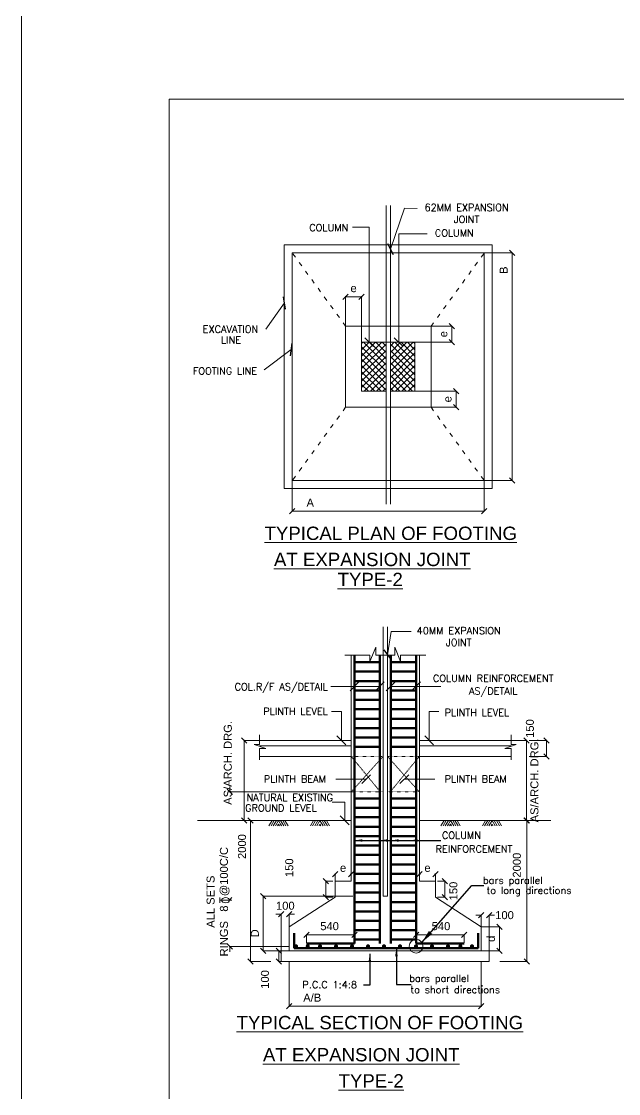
# Model space of a CAD drawing. Header units: inches. Extents: x 719368 to 6315912, y -2624014 to 446967.
# Drawn here: x 5424872 to 5453905, y -2225796 to -2173695 of the extents above; entities that cross this region are included whole.
import ezdxf
from ezdxf.enums import TextEntityAlignment as Align

# ---------------------------------------------------------------- set-up
doc = ezdxf.new("R2010")
doc.units = ezdxf.units.IN
doc.header["$LTSCALE"] = 20
doc.header["$MEASUREMENT"] = 0
doc.header["$PDMODE"] = 3
doc.linetypes.add('ACAD_ISO03W100', pattern=[30, 12, -18])
doc.linetypes.add('DASHED2', pattern=[0.375, 0.25, -0.125])
doc.layers.get('0').update_dxf_attribs({"color": 51, "lineweight": 30})
doc.layers.get('Defpoints').update_dxf_attribs({"lineweight": 25})
for name, color, linetype, lineweight in [('BAR2', 134, 'ACAD_ISO03W100', 50), ('Col-Hatch', 254, 'Continuous', 20), ('COL.FILL', 6, 'Continuous', 20), ('COLUMN', 2, 'Continuous', 25), ('DIM', 7, 'Continuous', 13), ('HIDDEN', 181, 'ACAD_ISO03W100', 18), ('STAIR', 4, 'Continuous', 25), ('WALL', 1, 'Continuous', 18)]:
    doc.layers.add(name, color=color, linetype=linetype, lineweight=lineweight)
doc.layers.add('DIM 1', color=131, linetype='Continuous')
doc.styles.add('AREAIL', font='arial.ttf')
doc.styles.add('BOLD', font='arial.ttf')
doc.styles.add('ROMANS1', font='romans.shx', dxfattribs={"height": 200})
doc.styles.get("Standard").update_dxf_attribs({"font": 'TCCM____.TTF', "height": 100})
doc.dimstyles.new('AA1', dxfattribs={"dimtxt": 80, "dimasz": 80, "dimexe": 0.18, "dimexo": 40, "dimgap": 20, "dimtad": 1, "dimdec": 0, "dimzin": 0, "dimdsep": 46, "dimtxsty": 'Standard', "dimblk": 'OBLIQUE', "dimcen": 0.09, "dimclrd": 256, "dimclre": 256, "dimadec": 0, "dimazin": 0, "dimtfac": 1, "dimtdec": 0, "dimtofl": 0, "dimtmove": 2, "dimatfit": 3, "dimldrblk": 'OBLIQUE', "dimfxl": 0, "dimtolj": 1, "dimtzin": 0, "dimlwd": -1, "dimlwe": -1, "dimarcsym": 0})
doc.dimstyles.new('Copy of S3', dxfattribs={"dimtxt": 200, "dimasz": 150, "dimexe": 5, "dimexo": 5, "dimgap": 50, "dimtad": 1, "dimjust": 1, "dimdec": 0, "dimzin": 3, "dimdsep": 46, "dimtxsty": 'BOLD', "dimblk1": 'OBLIQUE', "dimblk2": 'OBLIQUE', "dimsah": 1, "dimcen": 0.0625, "dimdle": 5, "dimclrd": 230, "dimclre": 251, "dimclrt": 2, "dimadec": 0, "dimazin": 0, "dimtfac": 1, "dimtdec": 0, "dimtix": 1, "dimtofl": 0, "dimtmove": 2, "dimatfit": 3, "dimfxl": 0, "dimtolj": 1, "dimtzin": 2, "dimlwd": -1, "dimlwe": -1, "dimarcsym": 0})
doc.dimstyles.new('S3', dxfattribs={"dimtxt": 9, "dimasz": 7, "dimexe": 5, "dimexo": 5, "dimgap": 0.5, "dimtad": 1, "dimdec": 1, "dimzin": 3, "dimdsep": 46, "dimlunit": 4, "dimtxsty": 'BOLD', "dimblk1": 'OBLIQUE', "dimblk2": 'OBLIQUE', "dimsah": 1, "dimcen": 0.0625, "dimdle": 5, "dimclrd": 230, "dimclre": 251, "dimclrt": 2, "dimadec": 0, "dimazin": 0, "dimtfac": 1, "dimtdec": 1, "dimtix": 1, "dimtofl": 0, "dimtmove": 2, "dimatfit": 3, "dimfxl": 0, "dimtolj": 1, "dimtzin": 2, "dimlwd": -1, "dimlwe": -1, "dimarcsym": 0})
pattern_1 = [(45, (-721285.81, 366642.697), (-35.355339, 35.355339), []), (135, (-721285.81, 366642.697), (-35.355339, -35.355339), [])]

# ---------------------------------------------------------------- blocks, each defined once
blk = doc.blocks.new('_Oblique')
at = {"layer": 'STAIR', "color": 0, "lineweight": -2}
blk.add_line((-0.5, -0.5), (0.5, 0.5), dxfattribs=at)
blk = doc.blocks.new('*D23')
at = {"layer": 'Defpoints', "color": 0, "transparency": 16777216}
for p in [(451052, -618515), (451052, -621075), (451453, -621075)]:
    blk.add_point(p, dxfattribs=at)
at = {"layer": 'DIM', "color": 251, "linetype": 'DASHED2', "transparency": 16777216}
for p, q in [((451057, -618515), (451458, -618515)), ((451057, -621075), (451458, -621075))]:
    blk.add_line(p, q, dxfattribs=at)
at = {"layer": 'DIM', "color": 230, "transparency": 16777216}
blk.add_line((451453, -621080), (451453, -618510), dxfattribs=at)
at = {"layer": 'DIM', "color": 230, "transparency": 16777216, "xscale": 60, "yscale": 60, "zscale": 60}
for p, rotation in [((451453, -618515), 90), ((451453, -621075), 270)]:
    blk.add_blockref('_Oblique', p, dxfattribs=dict(at, rotation=rotation))
at = {"layer": 'DIM', "color": 2, "transparency": 16777216, "insert": (451358, -618709), "char_height": 90, "attachment_point": 5, "rotation": 90, "style": 'BOLD'}
blk.add_mtext('\\A1;B', dxfattribs=at)
blk = doc.blocks.new('*D24')
at = {"layer": 'Defpoints', "color": 0, "transparency": 16777216}
for p in [(450035, -619339), (450775, -619339), (450035, -619519)]:
    blk.add_point(p, dxfattribs=at)
at = {"layer": 'DIM', "color": 251, "linetype": 'DASHED2', "transparency": 16777216}
for p, q in [((450040, -619339), (450780, -619339)), ((450040, -619519), (450780, -619519))]:
    blk.add_line(p, q, dxfattribs=at)
at = {"layer": 'DIM', "color": 230, "transparency": 16777216}
blk.add_line((450775, -619334), (450775, -619524), dxfattribs=at)
at = {"layer": 'DIM', "color": 230, "transparency": 16777216, "xscale": 60, "yscale": 60, "zscale": 60}
for p, rotation in [((450775, -619339), 90), ((450775, -619519), 270)]:
    blk.add_blockref('_Oblique', p, dxfattribs=dict(at, rotation=rotation))
at = {"layer": 'DIM', "color": 2, "transparency": 16777216, "insert": (450679, -619429), "char_height": 90, "attachment_point": 5, "rotation": 90, "style": 'BOLD'}
blk.add_mtext('\\A1;e', dxfattribs=at)
blk = doc.blocks.new('*D25')
at = {"layer": 'Defpoints', "color": 0, "transparency": 16777216}
for p in [(449579, -619008), (449579, -619519), (449759, -619519)]:
    blk.add_point(p, dxfattribs=at)
at = {"layer": 'DIM', "color": 230, "transparency": 16777216}
blk.add_line((449574, -619008), (449764, -619008), dxfattribs=at)
at = {"layer": 'DIM', "color": 251, "linetype": 'DASHED2', "transparency": 16777216}
for p, q in [((449579, -619514), (449579, -619003)), ((449759, -619514), (449759, -619003))]:
    blk.add_line(p, q, dxfattribs=at)
at = {"layer": 'DIM', "color": 230, "transparency": 16777216, "xscale": 60, "yscale": 60, "zscale": 60, "rotation": 180}
blk.add_blockref('_Oblique', (449579, -619008), dxfattribs=at)
at = {"layer": 'DIM', "color": 230, "transparency": 16777216, "xscale": 60, "yscale": 60, "zscale": 60}
blk.add_blockref('_Oblique', (449759, -619008), dxfattribs=at)
at = {"layer": 'DIM', "color": 2, "transparency": 16777216, "insert": (449669, -618912), "char_height": 90, "attachment_point": 5, "style": 'BOLD'}
blk.add_mtext('\\A1;e', dxfattribs=at)
blk = doc.blocks.new('*D26')
at = {"layer": 'Defpoints', "color": 0, "transparency": 16777216}
for p in [(450083, -620071), (450823, -620071), (450083, -620251)]:
    blk.add_point(p, dxfattribs=at)
at = {"layer": 'DIM', "color": 251, "linetype": 'DASHED2', "transparency": 16777216}
for p, q in [((450088, -620071), (450828, -620071)), ((450088, -620251), (450828, -620251))]:
    blk.add_line(p, q, dxfattribs=at)
at = {"layer": 'DIM', "color": 230, "transparency": 16777216}
blk.add_line((450823, -620066), (450823, -620256), dxfattribs=at)
at = {"layer": 'DIM', "color": 230, "transparency": 16777216, "xscale": 60, "yscale": 60, "zscale": 60}
for p, rotation in [((450823, -620071), 90), ((450823, -620251), 270)]:
    blk.add_blockref('_Oblique', p, dxfattribs=dict(at, rotation=rotation))
at = {"layer": 'DIM', "color": 2, "transparency": 16777216, "insert": (450727, -620161), "char_height": 90, "attachment_point": 5, "rotation": 90, "style": 'BOLD'}
blk.add_mtext('\\A1;e', dxfattribs=at)
blk = doc.blocks.new('*D27')
at = {"layer": 'Defpoints', "color": 0, "transparency": 16777216}
for p in [(448979, -620916), (451139, -620965), (451139, -621419)]:
    blk.add_point(p, dxfattribs=at)
at = {"layer": 'DIM', "color": 251, "linetype": 'DASHED2', "transparency": 16777216}
for p, q in [((448979, -620921), (448979, -621424)), ((451139, -620970), (451139, -621424))]:
    blk.add_line(p, q, dxfattribs=at)
at = {"layer": 'DIM', "color": 230, "transparency": 16777216}
blk.add_line((451144, -621419), (448974, -621419), dxfattribs=at)
at = {"layer": 'DIM', "color": 230, "transparency": 16777216, "xscale": 60, "yscale": 60, "zscale": 60, "rotation": 180}
blk.add_blockref('_Oblique', (448979, -621419), dxfattribs=at)
at = {"layer": 'DIM', "color": 230, "transparency": 16777216, "xscale": 60, "yscale": 60, "zscale": 60}
blk.add_blockref('_Oblique', (451139, -621419), dxfattribs=at)
at = {"layer": 'DIM', "color": 2, "transparency": 16777216, "insert": (449181, -621324), "char_height": 90, "attachment_point": 5, "style": 'BOLD'}
blk.add_mtext('\\A1;A', dxfattribs=at)
blk = doc.blocks.new('*D37')
at = {"layer": 'Defpoints', "color": 0, "transparency": 16777216}
for p in [(455564, -620162), (456577, -620162), (455857, -620778)]:
    blk.add_point(p, dxfattribs=at)
at = {"layer": 'DIM', "color": 251, "linetype": 'DASHED2', "transparency": 16777216}
for p, q in [((456572, -620162), (455559, -620162)), ((455852, -620778), (455559, -620778))]:
    blk.add_line(p, q, dxfattribs=at)
at = {"layer": 'DIM', "color": 230, "transparency": 16777216}
blk.add_line((455564, -620157), (455564, -620783), dxfattribs=at)
at = {"layer": 'DIM', "color": 230, "transparency": 16777216, "xscale": 60, "yscale": 60, "zscale": 60}
for p, rotation in [((455564, -620162), 90), ((455564, -620778), 270)]:
    blk.add_blockref('_Oblique', p, dxfattribs=dict(at, rotation=rotation))
at = {"layer": 'DIM', "color": 2, "transparency": 16777216, "insert": (455469, -620581), "char_height": 90, "attachment_point": 5, "rotation": 90, "style": 'BOLD'}
blk.add_mtext('\\A1;D', dxfattribs=at)
blk = doc.blocks.new('*D38')
at = {"layer": 'Defpoints', "color": 0, "transparency": 16777216}
for p in [(455857, -620898), (458017, -620898), (458017, -621401)]:
    blk.add_point(p, dxfattribs=at)
at = {"layer": 'DIM', "color": 251, "linetype": 'DASHED2', "transparency": 16777216}
for p, q in [((455857, -620903), (455857, -621406)), ((458017, -620903), (458017, -621406))]:
    blk.add_line(p, q, dxfattribs=at)
at = {"layer": 'DIM', "color": 230, "transparency": 16777216}
blk.add_line((458022, -621401), (455852, -621401), dxfattribs=at)
at = {"layer": 'DIM', "color": 230, "transparency": 16777216, "xscale": 60, "yscale": 60, "zscale": 60, "rotation": 180}
blk.add_blockref('_Oblique', (455857, -621401), dxfattribs=at)
at = {"layer": 'DIM', "color": 230, "transparency": 16777216, "xscale": 60, "yscale": 60, "zscale": 60}
blk.add_blockref('_Oblique', (458017, -621401), dxfattribs=at)
at = {"layer": 'DIM', "color": 2, "transparency": 16777216, "insert": (456115, -621305), "char_height": 90, "attachment_point": 5, "style": 'BOLD'}
blk.add_mtext('\\A1;A/B', dxfattribs=at)
blk = doc.blocks.new('*D39')
at = {"layer": 'Defpoints', "color": 0, "transparency": 16777216}
for p in [(457283, -620597), (457283, -620694), (457823, -620694)]:
    blk.add_point(p, dxfattribs=at)
at = {"layer": 'DIM', "color": 230, "transparency": 16777216}
blk.add_line((457278, -620597), (457828, -620597), dxfattribs=at)
at = {"layer": 'DIM', "color": 251, "linetype": 'DASHED2', "transparency": 16777216}
for p, q in [((457283, -620689), (457283, -620592)), ((457823, -620689), (457823, -620592))]:
    blk.add_line(p, q, dxfattribs=at)
at = {"layer": 'DIM', "color": 230, "transparency": 16777216, "xscale": 60, "yscale": 60, "zscale": 60, "rotation": 180}
blk.add_blockref('_Oblique', (457283, -620597), dxfattribs=at)
at = {"layer": 'DIM', "color": 230, "transparency": 16777216, "xscale": 60, "yscale": 60, "zscale": 60}
blk.add_blockref('_Oblique', (457823, -620597), dxfattribs=at)
at = {"layer": 'DIM', "color": 2, "transparency": 16777216, "insert": (457564, -620501), "char_height": 90, "attachment_point": 5, "style": 'BOLD'}
blk.add_mtext('\\A1;540', dxfattribs=at)
blk = doc.blocks.new('*D40')
at = {"layer": 'Defpoints', "color": 0, "transparency": 16777216}
for p in [(456590, -620597), (456050, -620694), (456590, -620694)]:
    blk.add_point(p, dxfattribs=at)
at = {"layer": 'DIM', "color": 230, "transparency": 16777216}
blk.add_line((456595, -620597), (456045, -620597), dxfattribs=at)
at = {"layer": 'DIM', "color": 251, "linetype": 'DASHED2', "transparency": 16777216}
for p, q in [((456050, -620689), (456050, -620592)), ((456590, -620689), (456590, -620592))]:
    blk.add_line(p, q, dxfattribs=at)
at = {"layer": 'DIM', "color": 230, "transparency": 16777216, "xscale": 60, "yscale": 60, "zscale": 60, "rotation": 180}
blk.add_blockref('_Oblique', (456050, -620597), dxfattribs=at)
at = {"layer": 'DIM', "color": 230, "transparency": 16777216, "xscale": 60, "yscale": 60, "zscale": 60}
blk.add_blockref('_Oblique', (456590, -620597), dxfattribs=at)
at = {"layer": 'DIM', "color": 2, "transparency": 16777216, "insert": (456310, -620501), "char_height": 90, "attachment_point": 5, "style": 'BOLD'}
blk.add_mtext('\\A1;540', dxfattribs=at)
blk = doc.blocks.new('*D41')
at = {"layer": 'Defpoints', "color": 0, "transparency": 16777216}
for p in [(456553, -618991), (455186, -620728), (455857, -620728)]:
    blk.add_point(p, dxfattribs=at)
at = {"layer": 'DIM', "color": 230, "transparency": 16777216}
for p, q in [((455186, -618991), (455186, -618931)), ((455186, -620728), (455186, -620788))]:
    blk.add_line(p, q, dxfattribs=at)
at = {"layer": 'DIM', "color": 251, "linetype": 'DASHED2', "transparency": 16777216}
for p, q in [((456548, -618991), (455181, -618991)), ((455852, -620728), (455181, -620728))]:
    blk.add_line(p, q, dxfattribs=at)
at = {"layer": 'DIM', "color": 230, "transparency": 16777216, "xscale": 60, "yscale": 60, "zscale": 60}
for p, rotation in [((455186, -618991), 270), ((455186, -620728), 90)]:
    blk.add_blockref('_Oblique', p, dxfattribs=dict(at, rotation=rotation))
at = {"layer": 'DIM', "color": 2, "transparency": 16777216, "insert": (455055, -620225), "char_height": 90, "attachment_point": 5, "rotation": 90, "style": 'BOLD'}
blk.add_mtext('\\A1;ALL SETS\\PRINGS   8   @100C/C', dxfattribs=at)
blk = doc.blocks.new('*D42')
at = {"layer": 'Defpoints', "color": 0, "transparency": 16777216}
for p in [(455738, -620778), (455857, -620778), (455857, -620898)]:
    blk.add_point(p, dxfattribs=at)
at = {"layer": 'DIM', "color": 251, "linetype": 'DASHED2', "transparency": 16777216}
for p, q in [((455852, -620778), (455733, -620778)), ((455852, -620898), (455733, -620898))]:
    blk.add_line(p, q, dxfattribs=at)
at = {"layer": 'DIM', "color": 230, "transparency": 16777216}
blk.add_line((455738, -620773), (455738, -620903), dxfattribs=at)
at = {"layer": 'DIM', "color": 230, "transparency": 16777216, "xscale": 60, "yscale": 60, "zscale": 60}
for p, rotation in [((455738, -620778), 90), ((455738, -620898), 270)]:
    blk.add_blockref('_Oblique', p, dxfattribs=dict(at, rotation=rotation))
at = {"layer": 'DIM', "color": 2, "transparency": 16777216, "insert": (455583, -621100), "char_height": 90, "attachment_point": 5, "rotation": 90, "style": 'BOLD'}
blk.add_mtext('\\A1;100', dxfattribs=at)
blk = doc.blocks.new('*D43')
at = {"layer": 'Defpoints', "color": 0, "transparency": 16777216}
for p in [(458017, -620508), (458017, -620778), (458222, -620778)]:
    blk.add_point(p, dxfattribs=at)
at = {"layer": 'DIM', "color": 230, "transparency": 16777216}
blk.add_line((458222, -620783), (458222, -620503), dxfattribs=at)
at = {"layer": 'DIM', "color": 251, "linetype": 'DASHED2', "transparency": 16777216}
for p, q in [((458022, -620508), (458227, -620508)), ((458022, -620778), (458227, -620778))]:
    blk.add_line(p, q, dxfattribs=at)
at = {"layer": 'DIM', "color": 230, "transparency": 16777216, "xscale": 60, "yscale": 60, "zscale": 60}
for p, rotation in [((458222, -620508), 90), ((458222, -620778), 270)]:
    blk.add_blockref('_Oblique', p, dxfattribs=dict(at, rotation=rotation))
at = {"layer": 'DIM', "color": 2, "transparency": 16777216, "insert": (458126, -620643), "char_height": 90, "attachment_point": 5, "rotation": 90, "style": 'BOLD'}
blk.add_mtext('\\A1;d', dxfattribs=at)
blk = doc.blocks.new('*D44')
at = {"layer": 'Defpoints', "color": 0, "transparency": 16777216}
for p in [(455767, -620367), (455767, -620778), (455857, -620778)]:
    blk.add_point(p, dxfattribs=at)
at = {"layer": 'DIM', "color": 230, "transparency": 16777216}
for p, q in [((455767, -620367), (455707, -620367)), ((455857, -620367), (455917, -620367))]:
    blk.add_line(p, q, dxfattribs=at)
at = {"layer": 'DIM', "color": 251, "linetype": 'DASHED2', "transparency": 16777216}
for p, q in [((455767, -620773), (455767, -620362)), ((455857, -620773), (455857, -620362))]:
    blk.add_line(p, q, dxfattribs=at)
at = {"layer": 'DIM', "color": 230, "transparency": 16777216, "xscale": 60, "yscale": 60, "zscale": 60}
blk.add_blockref('_Oblique', (455767, -620367), dxfattribs=at)
at = {"layer": 'DIM', "color": 230, "transparency": 16777216, "xscale": 60, "yscale": 60, "zscale": 60, "rotation": 180}
blk.add_blockref('_Oblique', (455857, -620367), dxfattribs=at)
at = {"layer": 'DIM', "color": 2, "transparency": 16777216, "insert": (455812, -620271), "char_height": 90, "attachment_point": 5, "style": 'BOLD'}
blk.add_mtext('\\A1;100', dxfattribs=at)
blk = doc.blocks.new('*D45')
at = {"layer": 'Defpoints', "color": 0, "transparency": 16777216}
for p in [(458017, -620377), (458017, -620778), (458107, -620778)]:
    blk.add_point(p, dxfattribs=at)
at = {"layer": 'DIM', "color": 230, "transparency": 16777216}
for p, q in [((458017, -620377), (457957, -620377)), ((458107, -620377), (458167, -620377))]:
    blk.add_line(p, q, dxfattribs=at)
at = {"layer": 'DIM', "color": 251, "linetype": 'DASHED2', "transparency": 16777216}
for p, q in [((458017, -620773), (458017, -620372)), ((458107, -620773), (458107, -620372))]:
    blk.add_line(p, q, dxfattribs=at)
at = {"layer": 'DIM', "color": 230, "transparency": 16777216, "xscale": 60, "yscale": 60, "zscale": 60}
blk.add_blockref('_Oblique', (458017, -620377), dxfattribs=at)
at = {"layer": 'DIM', "color": 230, "transparency": 16777216, "xscale": 60, "yscale": 60, "zscale": 60, "rotation": 180}
blk.add_blockref('_Oblique', (458107, -620377), dxfattribs=at)
at = {"layer": 'DIM', "color": 2, "transparency": 16777216, "insert": (458279, -620377), "char_height": 90, "attachment_point": 5, "style": 'BOLD'}
blk.add_mtext('\\A1;100', dxfattribs=at)
blk = doc.blocks.new('*D46')
at = {"layer": 'Defpoints', "color": 0, "transparency": 16777216}
for p in [(458282, -619310), (458221, -620898), (458531, -620898)]:
    blk.add_point(p, dxfattribs=at)
at = {"layer": 'DIM', "color": 251, "linetype": 'DASHED2', "transparency": 16777216}
for p, q in [((458287, -619310), (458536, -619310)), ((458226, -620898), (458536, -620898))]:
    blk.add_line(p, q, dxfattribs=at)
at = {"layer": 'DIM', "color": 230, "transparency": 16777216}
blk.add_line((458531, -620903), (458531, -619305), dxfattribs=at)
at = {"layer": 'DIM', "color": 230, "transparency": 16777216, "xscale": 60, "yscale": 60, "zscale": 60}
for p, rotation in [((458531, -619310), 90), ((458531, -620898), 270)]:
    blk.add_blockref('_Oblique', p, dxfattribs=dict(at, rotation=rotation))
at = {"layer": 'DIM', "color": 2, "transparency": 16777216, "insert": (458418, -619814), "char_height": 90, "attachment_point": 5, "rotation": 90, "style": 'BOLD'}
blk.add_mtext('\\A1;2000', dxfattribs=at)
blk = doc.blocks.new('*D47')
at = {"layer": 'Defpoints', "color": 0, "transparency": 16777216}
for p in [(458354, -618410), (458526, -618410), (458281, -619310)]:
    blk.add_point(p, dxfattribs=at)
at = {"layer": 'DIM', "color": 251, "linetype": 'DASHED2', "transparency": 16777216}
for p, q in [((458359, -618410), (458531, -618410)), ((458286, -619310), (458531, -619310))]:
    blk.add_line(p, q, dxfattribs=at)
at = {"layer": 'DIM', "color": 230, "transparency": 16777216}
blk.add_line((458526, -618405), (458526, -619315), dxfattribs=at)
at = {"layer": 'DIM', "color": 230, "transparency": 16777216, "xscale": 60, "yscale": 60, "zscale": 60}
for p, rotation in [((458526, -618410), 90), ((458526, -619310), 270)]:
    blk.add_blockref('_Oblique', p, dxfattribs=dict(at, rotation=rotation))
at = {"layer": 'DIM', "color": 2, "transparency": 16777216, "insert": (458616, -618861), "char_height": 90, "attachment_point": 5, "rotation": 90, "style": 'BOLD'}
blk.add_mtext('\\A1;AS/ARCH. DRG.', dxfattribs=at)
blk = doc.blocks.new('*D48')
at = {"layer": 'Defpoints', "color": 0, "transparency": 16777216}
for p in [(458551, -618410), (458753, -618410), (458551, -618590)]:
    blk.add_point(p, dxfattribs=at)
at = {"layer": 'DIM', "color": 251, "linetype": 'DASHED2', "transparency": 16777216}
for p, q in [((458556, -618410), (458758, -618410)), ((458556, -618590), (458758, -618590))]:
    blk.add_line(p, q, dxfattribs=at)
at = {"layer": 'DIM', "color": 230, "transparency": 16777216}
blk.add_line((458753, -618405), (458753, -618595), dxfattribs=at)
at = {"layer": 'DIM', "color": 230, "transparency": 16777216, "xscale": 60, "yscale": 60, "zscale": 60}
for p, rotation in [((458753, -618410), 90), ((458753, -618590), 270)]:
    blk.add_blockref('_Oblique', p, dxfattribs=dict(at, rotation=rotation))
at = {"layer": 'DIM', "color": 2, "transparency": 16777216, "insert": (458565, -618277), "char_height": 90, "attachment_point": 5, "rotation": 90, "style": 'BOLD'}
blk.add_mtext('\\A1;150', dxfattribs=at)
blk = doc.blocks.new('*D49')
at = {"layer": 'Defpoints', "color": 0, "transparency": 16777216}
for p in [(455592, -619310), (455421, -620898), (455653, -620898)]:
    blk.add_point(p, dxfattribs=at)
at = {"layer": 'DIM', "color": 251, "linetype": 'DASHED2', "transparency": 16777216}
for p, q in [((455587, -619310), (455416, -619310)), ((455648, -620898), (455416, -620898))]:
    blk.add_line(p, q, dxfattribs=at)
at = {"layer": 'DIM', "color": 230, "transparency": 16777216}
blk.add_line((455421, -620903), (455421, -619305), dxfattribs=at)
at = {"layer": 'DIM', "color": 230, "transparency": 16777216, "xscale": 60, "yscale": 60, "zscale": 60}
for p, rotation in [((455421, -619310), 90), ((455421, -620898), 270)]:
    blk.add_blockref('_Oblique', p, dxfattribs=dict(at, rotation=rotation))
at = {"layer": 'DIM', "color": 2, "transparency": 16777216, "insert": (455325, -619605), "char_height": 90, "attachment_point": 5, "rotation": 90, "style": 'BOLD'}
blk.add_mtext('\\A1;2000', dxfattribs=at)
blk = doc.blocks.new('*D50')
at = {"layer": 'Defpoints', "color": 0, "transparency": 16777216}
for p in [(455348, -618410), (455520, -618410), (455593, -619310)]:
    blk.add_point(p, dxfattribs=at)
at = {"layer": 'DIM', "color": 251, "linetype": 'DASHED2', "transparency": 16777216}
for p, q in [((455515, -618410), (455343, -618410)), ((455588, -619310), (455343, -619310))]:
    blk.add_line(p, q, dxfattribs=at)
at = {"layer": 'DIM', "color": 230, "transparency": 16777216}
blk.add_line((455348, -618405), (455348, -619315), dxfattribs=at)
at = {"layer": 'DIM', "color": 230, "transparency": 16777216, "xscale": 60, "yscale": 60, "zscale": 60}
for p, rotation in [((455348, -618410), 90), ((455348, -619310), 270)]:
    blk.add_blockref('_Oblique', p, dxfattribs=dict(at, rotation=rotation))
at = {"layer": 'DIM', "color": 2, "transparency": 16777216, "insert": (455165, -618664), "char_height": 90, "attachment_point": 5, "rotation": 90, "style": 'BOLD'}
blk.add_mtext('\\A1;AS/ARCH. DRG.', dxfattribs=at)
blk = doc.blocks.new('*D51')
at = {"layer": 'Defpoints', "color": 0, "transparency": 16777216}
for p in [(456373, -619999), (456553, -619914), (456553, -619999)]:
    blk.add_point(p, dxfattribs=at)
at = {"layer": 'DIM', "color": 230, "transparency": 16777216}
for p, q in [((456368, -619914), (456382, -619914)), ((456558, -619914), (456542, -619914))]:
    blk.add_line(p, q, dxfattribs=at)
at = {"layer": 'DIM', "color": 251, "linetype": 'DASHED2', "transparency": 16777216}
for p, q in [((456373, -619994), (456373, -619909)), ((456553, -619994), (456553, -619909))]:
    blk.add_line(p, q, dxfattribs=at)
at = {"layer": 'DIM', "color": 230, "transparency": 16777216, "xscale": 60, "yscale": 60, "zscale": 60, "rotation": 180}
blk.add_blockref('_Oblique', (456373, -619914), dxfattribs=at)
at = {"layer": 'DIM', "color": 230, "transparency": 16777216, "xscale": 60, "yscale": 60, "zscale": 60}
blk.add_blockref('_Oblique', (456553, -619914), dxfattribs=at)
at = {"layer": 'DIM', "color": 2, "transparency": 16777216, "insert": (456462, -619845), "char_height": 90, "attachment_point": 5, "style": 'BOLD'}
blk.add_mtext('\\A1;e', dxfattribs=at)
blk = doc.blocks.new('*D52')
at = {"layer": 'Defpoints', "color": 0, "transparency": 16777216}
for p in [(456268, -619993), (456353, -619993), (456353, -620173)]:
    blk.add_point(p, dxfattribs=at)
at = {"layer": 'DIM', "color": 251, "linetype": 'DASHED2', "transparency": 16777216}
for p, q in [((456348, -619993), (456263, -619993)), ((456348, -620173), (456263, -620173))]:
    blk.add_line(p, q, dxfattribs=at)
at = {"layer": 'DIM', "color": 230, "transparency": 16777216}
blk.add_line((456268, -619988), (456268, -620178), dxfattribs=at)
at = {"layer": 'DIM', "color": 230, "transparency": 16777216, "xscale": 60, "yscale": 60, "zscale": 60}
for p, rotation in [((456268, -619993), 90), ((456268, -620173), 270)]:
    blk.add_blockref('_Oblique', p, dxfattribs=dict(at, rotation=rotation))
at = {"layer": 'DIM', "color": 2, "transparency": 16777216, "insert": (455857, -619843), "char_height": 90, "attachment_point": 5, "rotation": 90, "style": 'BOLD'}
blk.add_mtext('\\A1;150', dxfattribs=at)
blk = doc.blocks.new('*D53')
at = {"layer": 'Defpoints', "color": 0, "transparency": 16777216}
for p in [(457321, -619914), (457321, -619999), (457501, -619999)]:
    blk.add_point(p, dxfattribs=at)
at = {"layer": 'DIM', "color": 230, "transparency": 16777216}
for p, q in [((457316, -619914), (457332, -619914)), ((457506, -619914), (457492, -619914))]:
    blk.add_line(p, q, dxfattribs=at)
at = {"layer": 'DIM', "color": 251, "linetype": 'DASHED2', "transparency": 16777216}
for p, q in [((457321, -619994), (457321, -619909)), ((457501, -619994), (457501, -619909))]:
    blk.add_line(p, q, dxfattribs=at)
at = {"layer": 'DIM', "color": 230, "transparency": 16777216, "xscale": 60, "yscale": 60, "zscale": 60, "rotation": 180}
blk.add_blockref('_Oblique', (457321, -619914), dxfattribs=at)
at = {"layer": 'DIM', "color": 230, "transparency": 16777216, "xscale": 60, "yscale": 60, "zscale": 60}
blk.add_blockref('_Oblique', (457501, -619914), dxfattribs=at)
at = {"layer": 'DIM', "color": 2, "transparency": 16777216, "insert": (457412, -619845), "char_height": 90, "attachment_point": 5, "style": 'BOLD'}
blk.add_mtext('\\A1;e', dxfattribs=at)
blk = doc.blocks.new('*D54')
at = {"layer": 'Defpoints', "color": 0, "transparency": 16777216}
for p in [(457521, -619993), (457606, -619993), (457521, -620173)]:
    blk.add_point(p, dxfattribs=at)
at = {"layer": 'DIM', "color": 251, "linetype": 'DASHED2', "transparency": 16777216}
for p, q in [((457526, -619993), (457611, -619993)), ((457526, -620173), (457611, -620173))]:
    blk.add_line(p, q, dxfattribs=at)
at = {"layer": 'DIM', "color": 230, "transparency": 16777216}
blk.add_line((457606, -619988), (457606, -620178), dxfattribs=at)
at = {"layer": 'DIM', "color": 230, "transparency": 16777216, "xscale": 60, "yscale": 60, "zscale": 60}
for p, rotation in [((457606, -619993), 90), ((457606, -620173), 270)]:
    blk.add_blockref('_Oblique', p, dxfattribs=dict(at, rotation=rotation))
at = {"layer": 'DIM', "color": 2, "transparency": 16777216, "insert": (457704, -620105), "char_height": 90, "attachment_point": 5, "rotation": 90, "style": 'BOLD'}
blk.add_mtext('\\A1;150', dxfattribs=at)
blk = doc.blocks.new('FOOT')
at = {"layer": 'Col-Hatch'}
h = blk.add_hatch(dxfattribs=at)
h.set_pattern_fill('ANSI37', color=256, scale=400, style=0)
h.set_pattern_definition(pattern_1)
h.paths.add_polyline_path([(449759.3, -620071.2), (450035.3, -620071.2), (450035.3, -619519.2), (449759.3, -619519.2)])
h = blk.add_hatch(dxfattribs=at)
h.set_pattern_fill('ANSI37', color=256, scale=400, style=0)
h.set_pattern_definition(pattern_1)
h.paths.add_polyline_path([(450083.3, -620071.2), (450359.3, -620071.2), (450359.3, -619519.2), (450083.3, -619519.2)])
at = {"layer": 'DIM'}
for p, q in [((450035.3, -617979.6), (450035.3, -621340.9)), ((450083.3, -617979.6), (450083.3, -621340.9))]:
    blk.add_line(p, q, dxfattribs=at)
at = {"layer": 'HIDDEN', "linetype": 'ACAD_ISO03W100', "ltscale": 0.2}
for p, q in [((449579.3, -619339.2), (448979.3, -618515.2)), ((450541.7, -619339.2), (451139.3, -618515.2)), ((449579.3, -620251.2), (448979.3, -621075.2)), ((450541.7, -620251.2), (451139.3, -621075.2))]:
    blk.add_line(p, q, dxfattribs=at)
at = {"layer": 'WALL'}
blk.add_line((450059.3, -618515.2), (451139.3, -618515.2), dxfattribs=at)
for points in [[(448889.3, -618425.2), (451229.3, -618425.2), (451229.3, -621165.2), (448889.3, -621165.2)], [(448979.3, -618515.2), (451139.3, -618515.2), (451139.3, -621075.2), (448979.3, -621075.2)], [(449579.3, -619339.2), (450541.7, -619339.2), (450541.7, -620251.2), (449579.3, -620251.2)], [(449759.3, -620071.2), (450035.3, -620071.2), (450035.3, -619519.2), (449759.3, -619519.2)], [(450083.3, -620071.2), (450359.3, -620071.2), (450359.3, -619519.2), (450083.3, -619519.2)]]:
    blk.add_lwpolyline(points, close=True, dxfattribs=at)
at = {"layer": 'DIM', "lineweight": 25, "style": 'ROMANS1'}
for s, p in [('COLUMN', (449389.6, -618231.7)), ('COLUMN', (450802.6, -618290.3)), ('EXCAVATION', (448283.3, -619372.2)), ('LINE', (448288.9, -619494.8)), ('FOOTING LINE', (448222.4, -619843.5))]:
    blk.add_text(s, height=80, dxfattribs=at).set_placement(p, align=Align.MIDDLE)
at = {"layer": 'DIM', "ltscale": 0.04, "style": 'BOLD'}
for s, p in [('%%UTYPICAL PLAN OF FOOTING', (450087.3, -621668.9)), ('%%UTYPE-2', (449856.1, -622187.2))]:
    blk.add_text(s, height=150, dxfattribs=at).set_placement(p, align=Align.MIDDLE)
at = {"layer": 'DIM', "lineweight": 25, "insert": (450940, -618070.6), "char_height": 80, "width": 4604.587, "attachment_point": 5, "style": 'ROMANS1'}
blk.add_mtext('62MM EXPANSION\\PJOINT', dxfattribs=at)
at = {"layer": 'DIM', "ltscale": 0.04, "insert": (449879.1, -621964), "char_height": 150, "width": 5295.275, "attachment_point": 5, "style": 'BOLD'}
blk.add_mtext('{\\LAT EXPANSION JOINT}', dxfattribs=at)
at = {"layer": 'DIM'}
for base, p1, p2, text, picture, middle in [((451452.9, -621075.2), (451052.1, -618515.2), (451052.1, -621075.2), 'B', '*D23', (451357.9, -618709.2)), ((450775.1, -619339.2), (450035.3, -619519.2), (450035.3, -619339.2), 'e', '*D24', (450679.3, -619429.2)), ((450823.1, -620071.2), (450083.3, -620251.2), (450083.3, -620071.2), 'e', '*D26', (450727.3, -620161.2))]:
    dim = blk.add_linear_dim(base=base, p1=p1, p2=p2, angle=90, text=text, dimstyle='Copy of S3', override={"dimtxt": 90, "dimasz": 60}, dxfattribs=at)
    dim.commit()
    dim.dimension.update_dxf_attribs({"geometry": picture, "text_midpoint": middle})
for base, p1, p2, text, picture, middle in [((449579.3, -619007.6), (449759.3, -619519.2), (449579.3, -619519.2), 'e', '*D25', (449669.3, -618911.9)), ((451139.3, -621419.1), (448979.3, -620915.9), (451139.3, -620965.1), 'A', '*D27', (449181.4, -621324.1))]:
    dim = blk.add_linear_dim(base=base, p1=p1, p2=p2, text=text, dimstyle='Copy of S3', override={"dimtxt": 90, "dimasz": 60}, dxfattribs=at)
    dim.commit()
    dim.dimension.update_dxf_attribs({"geometry": picture, "text_midpoint": middle})
for points in [[(450083.3, -618470.7), (450240.3, -618013.2), (450384.5, -618013.8)], [(449844.8, -619519.2), (449844.8, -618226.3), (449657.8, -618226.3)], [(450177.2, -619519.2), (450177.2, -618298.4), (450495.2, -618298.4)], [(448891.9, -619078), (448682.3, -619371.6)], [(448968.2, -619601.1), (448661.4, -619831)]]:
    blk.add_leader(points, dimstyle='AA1', override={"dimasz": 100, "dimtxsty": 'AREAIL'}, dxfattribs=at)
blk = doc.blocks.new('FOOTI')
at = {"layer": 'BAR2', "linetype": 'Continuous'}
for p, q in [((456590.5, -620694.3), (456590.5, -617450.9)), ((456875.5, -620694.3), (456875.5, -617450.9)), ((456998.5, -620694.3), (456998.5, -617450.9)), ((457283.5, -620694.3), (457283.5, -617450.9)), ((456875.5, -617531.3), (456590.5, -617531.3)), ((457283.5, -617531.3), (456998.5, -617531.3)), ((456875.5, -617637.2), (456590.5, -617637.2)), ((457283.5, -617637.2), (456998.5, -617637.2)), ((456875.5, -617743), (456590.5, -617743)), ((456875.5, -617848.9), (456590.5, -617848.9)), ((457283.5, -617743), (456998.5, -617743)), ((457283.5, -617848.9), (456998.5, -617848.9)), ((456875.5, -617954.8), (456590.5, -617954.8)), ((457283.5, -617954.8), (456998.5, -617954.8)), ((456875.5, -618060.6), (456590.5, -618060.6)), ((457283.5, -618060.6), (456998.5, -618060.6)), ((456875.5, -618166.5), (456590.5, -618166.5)), ((457283.5, -618166.5), (456998.5, -618166.5)), ((456875.5, -618272.4), (456590.5, -618272.4)), ((457283.5, -618272.4), (456998.5, -618272.4)), ((456875.5, -618378.2), (456590.5, -618378.2)), ((457283.5, -618378.2), (456998.5, -618378.2)), ((456875.5, -618484.1), (456590.5, -618484.1)), ((457283.5, -618484.1), (456998.5, -618484.1)), ((456875.5, -619064.1), (456590.5, -619064.1)), ((456875.5, -619169.9), (456590.5, -619169.9)), ((457283.5, -619064.1), (456998.5, -619064.1)), ((457283.5, -619169.9), (456998.5, -619169.9)), ((456875.5, -619275.8), (456590.5, -619275.8)), ((457283.5, -619275.8), (456998.5, -619275.8)), ((456875.5, -619381.7), (456590.5, -619381.7)), ((457283.5, -619381.7), (456998.5, -619381.7)), ((456875.5, -619487.5), (456590.5, -619487.5)), ((457283.5, -619487.5), (456998.5, -619487.5)), ((456875.5, -619593.4), (456590.5, -619593.4)), ((457283.5, -619593.4), (456998.5, -619593.4)), ((456875.5, -619699.2), (456590.5, -619699.2)), ((457283.5, -619699.2), (456998.5, -619699.2)), ((456875.5, -619805.1), (456590.5, -619805.1)), ((457283.5, -619805.1), (456998.5, -619805.1)), ((456875.5, -619911), (456590.5, -619911)), ((456875.5, -620016.8), (456590.5, -620016.8)), ((457283.5, -619911), (456998.5, -619911)), ((457283.5, -620016.8), (456998.5, -620016.8)), ((456875.5, -620122.7), (456590.5, -620122.7)), ((457283.5, -620122.7), (456998.5, -620122.7)), ((456875.5, -620228.6), (456590.5, -620228.6)), ((457283.5, -620228.6), (456998.5, -620228.6)), ((456875.5, -620334.4), (456590.5, -620334.4)), ((457283.5, -620334.4), (456998.5, -620334.4)), ((456875.5, -620440.3), (456590.5, -620440.3)), ((457283.5, -620440.3), (456998.5, -620440.3)), ((455910.2, -620748.1), (455910.2, -620578.5)), ((456875.5, -620546.2), (456590.5, -620546.2)), ((457283.5, -620546.2), (456998.5, -620546.2)), ((457981.9, -620748.1), (457981.9, -620578.5)), ((455910.2, -620748.1), (457981.9, -620748.1)), ((456590.5, -620694.3), (456050.5, -620694.3)), ((456875.5, -620652), (456590.5, -620652)), ((457283.5, -620652), (456998.5, -620652)), ((457283.5, -620694.3), (457823.5, -620694.3))]:
    blk.add_line(p, q, dxfattribs=at)
at = {"layer": 'DIM'}
for p, q in [((456913, -617134.6), (456913, -618474.3)), ((456961, -617134.6), (456961, -618474.3))]:
    blk.add_line(p, q, dxfattribs=at)
at = {"layer": 'DIM', "ltscale": 0.04}
for p, q in [((455075.2, -620179.6), (455075.2, -620237.9)), ((455075.2, -620208.7), (455209.6, -620208.7)), ((455183.9, -620208.7), (455209.6, -620179.4))]:
    blk.add_line(p, q, dxfattribs=at)
at = {"layer": 'DIM', "const_width": 22.5}
for points in [[(455921.6, -620726.1, 1), (455944.1, -620726.1, 1)], [(456053.1, -620726.1, 1), (456075.6, -620726.1, 1)], [(456191.6, -620726.1, 1), (456214.1, -620726.1, 1)], [(456371.6, -620726.1, 1), (456394.1, -620726.1, 1)], [(456551.6, -620726.1, 1), (456574.1, -620726.1, 1)], [(456731.6, -620726.1, 1), (456754.1, -620726.1, 1)], [(456911.6, -620726.1, 1), (456934.1, -620726.1, 1)], [(457091.6, -620726.1, 1), (457114.1, -620726.1, 1)], [(457271.6, -620726.1, 1), (457294.1, -620726.1, 1)], [(457451.6, -620726.1, 1), (457474.1, -620726.1, 1)], [(457631.6, -620726.1, 1), (457654.1, -620726.1, 1)], [(457771.4, -620726.1, 1), (457793.9, -620726.1, 1)], [(457901.6, -620726.1, 1), (457924.1, -620726.1, 1)]]:
    blk.add_lwpolyline(points, format="xyb", close=True, dxfattribs=at)
at = {"layer": 'DIM'}
blk.add_circle((457283.2, -620726.1), 77.5, dxfattribs=at)
at = {"layer": 'DIM', "ltscale": 0.04}
blk.add_ellipse((455139.5, -620208.7), major_axis=(-44.4, 0), ratio=0.6666667, dxfattribs=at)
at = {"layer": 'HIDDEN', "ltscale": 0.006}
for p, q in [((456553, -618590), (456882.7, -618991.1)), ((456913, -618590), (456553, -618991.1)), ((456961, -618590), (457321, -618991.1)), ((457321, -618590), (456991.2, -618991.1))]:
    blk.add_line(p, q, dxfattribs=at)
for points in [[(456913, -618991.1), (456553, -618991.1), (456553, -618590), (456913, -618590)], [(456961, -618991.1), (457321, -618991.1), (457321, -618590), (456961, -618590)]]:
    blk.add_lwpolyline(points, close=True, dxfattribs=at)
at = {"layer": 'WALL'}
for p, q in [((456831.2, -617362.6), (456764.1, -617524.2)), ((456831.2, -617450.9), (456831.2, -617362.6)), ((457042.7, -617450.9), (457042.7, -617362.6)), ((457042.7, -617362.6), (457109.8, -617524.2)), ((456764.1, -617450.9), (456481.3, -617450.9)), ((456553, -619993.1), (456553, -617450.9)), ((456764.1, -617524.2), (456764.1, -617450.9)), ((457040.7, -617450.9), (456831.2, -617450.9)), ((456833.3, -617450.9), (457042.7, -617450.9)), ((456913, -620161.6), (456913, -617450.9)), ((456961, -620161.6), (456961, -617450.9)), ((457109.8, -617524.2), (457109.8, -617450.9)), ((457109.8, -617450.9), (457392.6, -617450.9)), ((457321, -619993.1), (457321, -617450.9)), ((455519.9, -618455.1), (455462.1, -618455.1)), ((455462.1, -618455.1), (455592.8, -618501.1)), ((455519.9, -618349.8), (455519.9, -618455.1)), ((455519.9, -618410), (456553, -618410)), ((458354, -618410), (457321, -618410)), ((458411.8, -618455.1), (458281.2, -618501.1)), ((458354, -618349.8), (458354, -618455.1)), ((458354, -618455.1), (458411.8, -618455.1)), ((455519.9, -618470), (456553, -618470)), ((455592.8, -618501.1), (455519.9, -618501.1)), ((455519.9, -618501.1), (455519.9, -618629.2)), ((458354, -618470), (457321, -618470)), ((458281.2, -618501.1), (458354, -618501.1)), ((458354, -618501.1), (458354, -618629.2)), ((455519.9, -618590), (456553, -618590)), ((458354, -618590), (457321, -618590)), ((454825.3, -619310), (456553, -619310)), ((455662.3, -619310), (455627.3, -619370)), ((455686.7, -619310), (455651.6, -619370)), ((455711, -619310), (455675.9, -619370)), ((455735.3, -619310), (455700.3, -619370)), ((455735.3, -619351.6), (455724.6, -619370)), ((455735.3, -619310), (455770.3, -619370)), ((455735.3, -619351.6), (455746, -619370)), ((455759.6, -619310), (455794.6, -619370)), ((455759.6, -619351.6), (455770.3, -619370)), ((455783.9, -619310), (455819, -619370)), ((455808.3, -619310), (455843.3, -619370)), ((456129.1, -619310), (456094.1, -619370)), ((456153.4, -619310), (456118.4, -619370)), ((456177.8, -619310), (456142.7, -619370)), ((456202.1, -619310), (456167, -619370)), ((456202.1, -619351.6), (456191.4, -619370)), ((456202.1, -619310), (456237.1, -619370)), ((456202.1, -619351.6), (456212.8, -619370)), ((456226.4, -619310), (456261.4, -619370)), ((456226.4, -619351.6), (456237.1, -619370)), ((456250.7, -619310), (456285.8, -619370)), ((456275, -619310), (456310.1, -619370)), ((458801.5, -619310), (457321, -619310)), ((457598.9, -619310), (457563.8, -619370)), ((457623.2, -619310), (457588.2, -619370)), ((457647.5, -619310), (457612.5, -619370)), ((457671.8, -619310), (457636.8, -619370)), ((457647.5, -619351.6), (457636.8, -619370)), ((457671.8, -619351.6), (457661.1, -619370)), ((457671.8, -619310), (457706.9, -619370)), ((457671.8, -619351.6), (457682.5, -619370)), ((457696.2, -619310), (457731.2, -619370)), ((457720.5, -619310), (457755.5, -619370)), ((457744.8, -619310), (457779.8, -619370)), ((458065.7, -619310), (458030.6, -619370)), ((458090, -619310), (458054.9, -619370)), ((458114.3, -619310), (458079.3, -619370)), ((458138.6, -619310), (458103.6, -619370)), ((458114.3, -619351.6), (458103.6, -619370)), ((458138.6, -619351.6), (458127.9, -619370)), ((458138.6, -619310), (458173.7, -619370)), ((458138.6, -619351.6), (458149.3, -619370)), ((458162.9, -619310), (458198, -619370)), ((458187.3, -619310), (458222.3, -619370)), ((458211.6, -619310), (458246.6, -619370)), ((456373, -619993.1), (456553, -619993.1)), ((456373, -620173.1), (456373, -619993.1)), ((457501, -619993.1), (457321, -619993.1)), ((457501, -620173.1), (457501, -619993.1)), ((455857, -620508.1), (456373, -620173.1)), ((456913, -620161.6), (456961, -620161.6)), ((458017, -620508.1), (457501, -620173.1)), ((455857, -620778.1), (455857, -620508.1)), ((458017, -620778.1), (458017, -620508.1))]:
    blk.add_line(p, q, dxfattribs=at)
blk.add_lwpolyline([(455767, -620898.1), (458107, -620898.1), (458107, -620778.1), (455767, -620778.1)], close=True, dxfattribs=at)
at = {"layer": 'DIM', "style": 'ROMANS1'}
for s, p in [('COLUMN REINFORCEMENT', (458151.5, -617711.7)), ('COL.R/F AS/DETAIL', (455765.2, -617813.4)), ('AS/DETAIL', (458151.5, -617860.6)), ('PLINTH LEVEL', (455927.4, -618084.6)), ('PLINTH LEVEL', (457968.1, -618097)), ('PLINTH BEAM', (455919.5, -618845.4)), ('PLINTH BEAM', (457954.4, -618845.4)), ('NATURAL EXISTING', (455862.5, -619053.1)), ('GROUND LEVEL', (455762.4, -619170)), ('bars parallel', (458372.3, -619998)), ('to long directions', (458554.5, -620107.9)), ('bars parallel', (457542.2, -621101.3)), ('P.C.C 1:4:8', (456311.5, -621159.6)), ('to short directions', (457724.4, -621211.2))]:
    blk.add_text(s, height=80, dxfattribs=at).set_placement(p, align=Align.MIDDLE)
for s, p in [('COLUMN', (457574.2, -619517.3)), ('REINFORCEMENT', (457503.3, -619673.2))]:
    blk.add_text(s, height=80, dxfattribs=at).set_placement(p)
at = {"layer": 'DIM', "ltscale": 0.04, "style": 'BOLD'}
blk.add_text('%%UTYPICAL SECTION OF FOOTING', height=150, dxfattribs=at).set_placement((456875.9, -621584.8), align=Align.MIDDLE)
at = {"layer": 'DIM', "insert": (457763.7, -617242.3), "char_height": 80, "width": 4604.587, "attachment_point": 5, "style": 'ROMANS1'}
blk.add_mtext('40MM EXPANSION\\PJOINT', dxfattribs=at)
at = {"layer": 'DIM', "ltscale": 0.04, "char_height": 150, "width": 5295.275, "attachment_point": 5, "style": 'BOLD'}
for s, insert in [('{\\LAT EXPANSION JOINT}', (456666.5, -621947.5)), ('{\\LTYPE-2}', (456778.1, -622240.7))]:
    blk.add_mtext(s, dxfattribs=dict(at, insert=insert))
at = {"layer": 'DIM'}
for base, p1, p2, angle, text, picture, middle in [((458753.4, -618410), (458550.6, -618590), (458550.6, -618410), 90, '150', '*D48', (458564.6, -618276.7)), ((455348.2, -618410), (455592.5, -619310), (455519.9, -618410), 90, 'AS/ARCH. DRG.', '*D50', (455164.6, -618664.5)), ((458525.7, -618410), (458281.4, -619310), (458354, -618410), 90, 'AS/ARCH. DRG.', '*D47', (458615.9, -618861.2)), ((455186, -620727.6), (456553, -618991.1), (455857, -620727.6), 90, 'ALL SETS\\PRINGS   8   @100C/C', '*D41', (455055.4, -620225.5)), ((458530.7, -620898.1), (458282.3, -619310), (458221, -620898.1), 90, '2000', '*D46', (458418.4, -619814.2)), ((456268.2, -619993.1), (456352.7, -620173.1), (456352.7, -619993.1), 90, '150', '*D52', (455857, -619842.7)), ((457321, -619914.1), (457501, -619998.6), (457321, -619998.6), 180, 'e', '*D53', (457412.1, -619845.4)), ((457605.7, -619993.1), (457521.2, -620173.1), (457521.2, -619993.1), 90, '150', '*D54', (457703.9, -620105.3)), ((455738.4, -620778.1), (455857, -620898.1), (455857, -620778.1), 90, '100', '*D42', (455582.6, -621100.1))]:
    dim = blk.add_linear_dim(base=base, p1=p1, p2=p2, angle=angle, text=text, dimstyle='Copy of S3', override={"dimtxt": 90, "dimasz": 60}, dxfattribs=at)
    dim.commit()
    dim.dimension.update_dxf_attribs({"geometry": picture, "text_midpoint": middle, "dimtype": 160})
for base, p1, p2, text, picture, middle in [((455421, -620898.1), (455591.6, -619310), (455653, -620898.1), '2000', '*D49', (455325, -619605)), ((455564.3, -620161.6), (455857, -620778.1), (456577, -620161.6), 'D', '*D37', (455469.3, -620580.9)), ((458221.7, -620778.1), (458017, -620508.1), (458017, -620778.1), 'd', '*D43', (458126, -620643.1))]:
    dim = blk.add_linear_dim(base=base, p1=p1, p2=p2, angle=90, text=text, dimstyle='Copy of S3', override={"dimtxt": 90, "dimasz": 60}, dxfattribs=at)
    dim.commit()
    dim.dimension.update_dxf_attribs({"geometry": picture, "text_midpoint": middle})
for base, p1, p2, text, picture, middle in [((456553, -619914.1), (456373, -619998.6), (456553, -619998.6), 'e', '*D51', (456461.8, -619845.4)), ((458017, -620377.5), (458107, -620778.1), (458017, -620778.1), '100', '*D45', (458279.4, -620377.5))]:
    dim = blk.add_linear_dim(base=base, p1=p1, p2=p2, text=text, dimstyle='Copy of S3', override={"dimtxt": 90, "dimasz": 60}, dxfattribs=at)
    dim.commit()
    dim.dimension.update_dxf_attribs({"geometry": picture, "text_midpoint": middle, "dimtype": 160})
for base, p1, p2, text, picture, middle in [((455767, -620367.4), (455857, -620778.1), (455767, -620778.1), '100', '*D44', (455812, -620271.4)), ((458017, -621401.3), (455857, -620898.1), (458017, -620898.1), 'A/B', '*D38', (456115.1, -621304.8))]:
    dim = blk.add_linear_dim(base=base, p1=p1, p2=p2, text=text, dimstyle='Copy of S3', override={"dimtxt": 90, "dimasz": 60}, dxfattribs=at)
    dim.commit()
    dim.dimension.update_dxf_attribs({"geometry": picture, "text_midpoint": middle})
dim = blk.add_linear_dim(base=(456590.5, -620597.4), p1=(456050.5, -620694.3), p2=(456590.5, -620694.3), dimstyle='Copy of S3', override={"dimtxt": 90, "dimasz": 60}, dxfattribs=at)
dim.commit()
dim.dimension.update_dxf_attribs({"geometry": '*D40', "text_midpoint": (456309.7, -620501.4)})
dim = blk.add_linear_dim(base=(457283.5, -620597.4), p1=(457823.5, -620694.3), p2=(457283.5, -620694.3), angle=180, dimstyle='Copy of S3', override={"dimtxt": 90, "dimasz": 60}, dxfattribs=at)
dim.commit()
dim.dimension.update_dxf_attribs({"geometry": '*D39', "text_midpoint": (457564.2, -620501.4)})
blk.add_leader([(457347.8, -620683.4), (457910, -620041.8), (458046.7, -620041.8)], dimstyle='Copy of S3', override={"dimgap": 50, "dimtad": 0, "dimfxlon": 1})
for points in [[(456961, -617447.2), (457002, -617184.8), (457226.7, -617184.8)], [(456590.5, -617803.1), (456322.6, -617803.1)], [(456875.5, -617803.1), (456590.5, -617803.1)], [(456998.5, -617803.1), (457283.5, -617803.1)], [(457283.5, -617803.1), (457560.6, -617803.1)], [(456442.5, -618410), (456442.5, -618085.5), (456333.5, -618085.5)], [(457431.5, -618410), (457431.5, -618085.5), (457540.4, -618085.5)], [(456722.4, -618846.3), (456379.7, -618846.3)], [(457151.5, -618846.3), (457494.2, -618846.3)], [(456480.9, -619310), (456480.9, -619103.9), (456341, -619103.9)]]:
    blk.add_leader(points, dimstyle='AA1', override={"dimasz": 100, "dimtxsty": 'AREAIL'}, dxfattribs=at)
at = {"layer": 'DIM 1'}
for points in [[(456590.3, -619536.7), (457561.1, -619536.7)], [(456875.3, -619536.7), (457178.9, -619536.7)], [(456999, -619536.7), (457302.6, -619536.7)], [(457212.4, -619536.7), (457516, -619536.7)]]:
    blk.add_leader(points, dimstyle='S3', override={"dimasz": 90, "dimtad": 0, "dimfxl": 0.18}, dxfattribs=at)
at = {"layer": 'DIM 1', "lineweight": 18}
for points in [[(457062.7, -620748.1), (457062.7, -621155.3), (457226.8, -621155.3)], [(456762.9, -620812.6), (456762.9, -621164), (456691.5, -621164)]]:
    blk.add_leader(points, dimstyle='S3', override={"dimasz": 90, "dimtad": 0, "dimfxl": 0.18}, dxfattribs=at)

msp = doc.modelspace()

# ---------------------------------------------------------------- linework, layer by layer
at = {"layer": 'COL.FILL'}
msp.add_lwpolyline([(5432049.132, -2177470.6732), (5501669.1884, -2177470.6732), (5501669.1884, -2272506.515), (5432049.132, -2272506.515)], close=True, dxfattribs=at)
at = {"layer": 'DIM'}
msp.add_lwpolyline([(5424872.2914, -2069087.5328), (5568800.3559, -2069087.5328), (5568800.3559, -2278303.3114), (5424872.2914, -2278303.3114)], close=True, dxfattribs=at)

# ---------------------------------------------------------------- block references
at = {"layer": 'COLUMN', "xscale": 4.320000000065193, "yscale": 4.320000000006985, "zscale": 4.32}
for name, p in [('FOOT', (3498451.651, 487039.4163)), ('FOOTI', (3468594.4806, 462899.8491))]:
    msp.add_blockref(name, p, dxfattribs=at)

doc.saveas('drawing.dxf')
